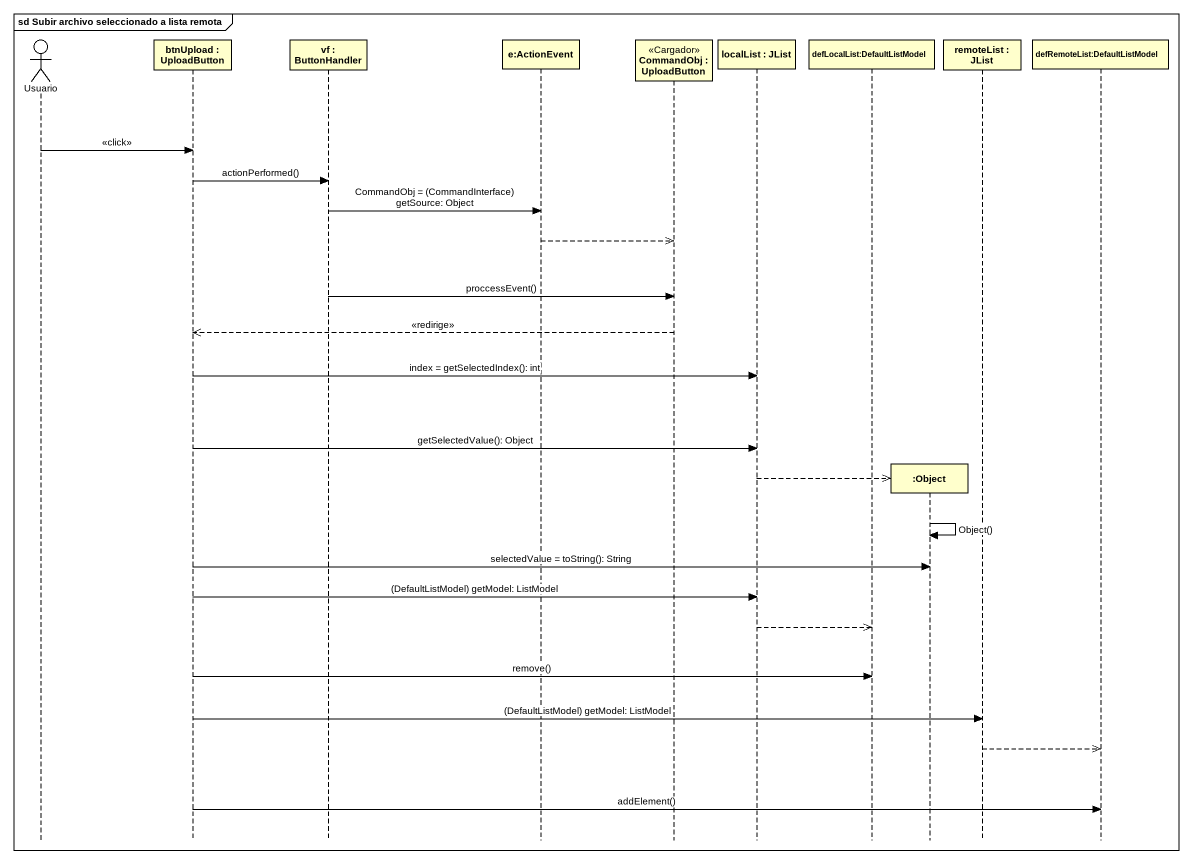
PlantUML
@startuml
mainframe sd Subir archivo seleccionado a lista remota
hide footbox
actor Usuario
participant "btnUpload : UploadButton" as btnUpload
participant "vf : ButtonHandler" as vf
participant "e:ActionEvent" as e_ActionEvent
participant "CommandObj : UploadButton" as CommandObj <<Cargador>>
participant "localList : JList" as localList
participant "defLocalList:DefaultListModel" as defLocalList
participant ":Object" as Object_
participant "remoteList : JList" as remoteList
participant "defRemoteList:DefaultListModel" as defRemoteList

Usuario -> btnUpload : <<click>>
btnUpload -> vf : actionPerformed()
vf -> e_ActionEvent : CommandObj = (CommandInterface) getSource: Object
e_ActionEvent -->> CommandObj
vf -> CommandObj : proccessEvent()
CommandObj -->> btnUpload : <<redirige>>
btnUpload -> localList : index = getSelectedIndex(): int
btnUpload -> localList : getSelectedValue(): Object
localList -->> Object_ **
Object_ -> Object_ : Object()
btnUpload -> Object_ : selectedValue = toString(): String
btnUpload -> localList : (DefaultListModel) getModel: ListModel
localList -->> defLocalList
btnUpload -> defLocalList : remove()
btnUpload -> remoteList : (DefaultListModel) getModel: ListModel
remoteList -->> defRemoteList
btnUpload -> defRemoteList : addElement()
@enduml
